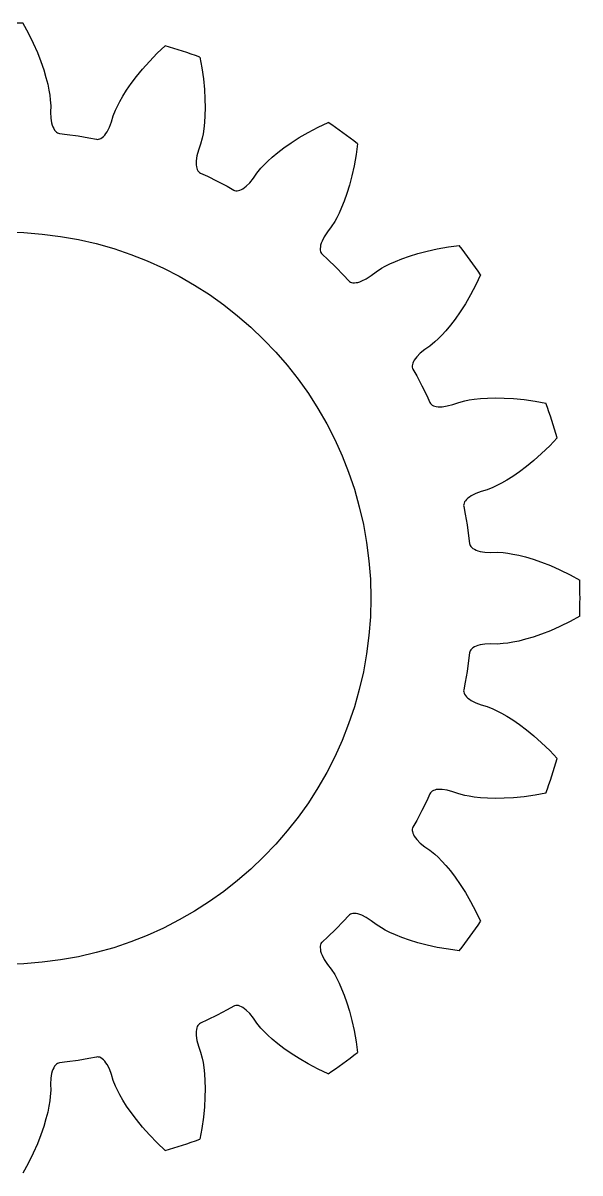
# Model space of a CAD drawing. Extents: x -11 to 11, y -11 to 11.
# Drawn here: x 0.35 to 11, y -10.99 to 11 of the extents above; entities that cross this region are included whole.
import ezdxf

# ---------------------------------------------------------------- set-up
doc = ezdxf.new("R2010")
doc.units = 0

msp = doc.modelspace()

# ---------------------------------------------------------------- linework, layer by layer
msp.add_circle((0, 0), 7)
msp.add_circle((0, 0), 7)
at = {"layer": 'layer0'}
for p, q in [((0.347, 10.995), (0.447, 10.811)), ((0.447, 10.811), (0.543, 10.616)), ((0.543, 10.616), (0.623, 10.434)), ((2.916, 10.42), (3.067, 10.564)), ((0.623, 10.434), (0.69, 10.263)), ((2.765, 10.264), (2.916, 10.42)), ((3.728, 10.349), (3.766, 10.144)), ((0.69, 10.263), (0.744, 10.104)), ((2.632, 10.116), (2.765, 10.264)), ((3.766, 10.144), (3.797, 9.929)), ((0.744, 10.104), (0.787, 9.96)), ((0.787, 9.96), (0.82, 9.83)), ((2.415, 9.84), (2.516, 9.974)), ((2.516, 9.974), (2.632, 10.116)), ((3.797, 9.929), (3.817, 9.731)), ((0.82, 9.83), (0.844, 9.716)), ((0.844, 9.716), (0.86, 9.617)), ((2.258, 9.602), (2.329, 9.716)), ((2.329, 9.716), (2.415, 9.84)), ((3.817, 9.731), (3.827, 9.548)), ((0.86, 9.617), (0.87, 9.533)), ((0.87, 9.533), (0.878, 9.413)), ((2.154, 9.412), (2.2, 9.501)), ((2.2, 9.501), (2.258, 9.602)), ((3.827, 9.548), (3.83, 9.38)), ((0.878, 9.413), (0.875, 9.294)), ((0.875, 9.294), (0.88, 9.183)), ((2.074, 9.223), (2.118, 9.336)), ((2.118, 9.336), (2.154, 9.412)), ((3.83, 9.38), (3.826, 9.23)), ((0.88, 9.183), (0.895, 9.089)), ((0.895, 9.089), (0.906, 9.048)), ((0.906, 9.048), (0.919, 9.012)), ((2.001, 9.005), (2.04, 9.11)), ((2.04, 9.11), (2.074, 9.223)), ((3.817, 9.095), (3.805, 8.979)), ((3.826, 9.23), (3.817, 9.095)), ((5.993, 9.009), (6.181, 9.099)), ((0.919, 9.012), (0.934, 8.98)), ((0.934, 8.98), (0.95, 8.953)), ((0.95, 8.953), (0.968, 8.931)), ((0.968, 8.931), (0.987, 8.913)), ((0.987, 8.913), (1.007, 8.9)), ((1.007, 8.9), (1.028, 8.892)), ((1.028, 8.892), (1.044, 8.889)), ((1.044, 8.889), (1.192, 8.87)), ((1.192, 8.87), (1.4, 8.84)), ((1.4, 8.84), (1.608, 8.804)), ((1.608, 8.804), (1.754, 8.777)), ((1.839, 8.793), (1.863, 8.808)), ((1.863, 8.808), (1.887, 8.829)), ((1.887, 8.829), (1.911, 8.855)), ((1.911, 8.855), (1.934, 8.885)), ((1.934, 8.885), (1.957, 8.92)), ((1.957, 8.92), (2.001, 9.005)), ((3.774, 8.798), (3.744, 8.681)), ((3.79, 8.88), (3.774, 8.798)), ((3.805, 8.979), (3.79, 8.88)), ((5.475, 8.708), (5.629, 8.807)), ((5.629, 8.807), (5.801, 8.908)), ((5.801, 8.908), (5.993, 9.009)), ((1.754, 8.777), (1.77, 8.774)), ((1.77, 8.774), (1.793, 8.776)), ((1.793, 8.776), (1.816, 8.782)), ((1.816, 8.782), (1.839, 8.793)), ((3.744, 8.681), (3.704, 8.569)), ((5.218, 8.521), (5.337, 8.612)), ((5.337, 8.612), (5.475, 8.708)), ((6.743, 8.691), (6.716, 8.484)), ((3.66, 8.367), (3.658, 8.325)), ((3.675, 8.462), (3.66, 8.367)), ((3.704, 8.569), (3.675, 8.462)), ((5.028, 8.356), (5.114, 8.434)), ((5.114, 8.434), (5.218, 8.521)), ((6.716, 8.484), (6.679, 8.27)), ((3.658, 8.325), (3.659, 8.287)), ((3.659, 8.287), (3.663, 8.252)), ((3.663, 8.252), (3.67, 8.221)), ((3.67, 8.221), (3.68, 8.195)), ((3.68, 8.195), (3.693, 8.172)), ((3.693, 8.172), (3.708, 8.153)), ((3.708, 8.153), (3.725, 8.139)), ((3.725, 8.139), (3.74, 8.131)), ((4.822, 8.131), (4.899, 8.224)), ((4.899, 8.224), (4.957, 8.286)), ((4.957, 8.286), (5.028, 8.356)), ((6.679, 8.27), (6.637, 8.075)), ((3.74, 8.131), (3.875, 8.068)), ((3.875, 8.068), (4.063, 7.975)), ((4.063, 7.975), (4.25, 7.877)), ((4.618, 7.879), (4.686, 7.946)), ((4.686, 7.946), (4.755, 8.034)), ((4.755, 8.034), (4.822, 8.131)), ((6.637, 8.075), (6.59, 7.898)), ((4.25, 7.877), (4.38, 7.805)), ((4.38, 7.805), (4.395, 7.798)), ((4.395, 7.798), (4.417, 7.792)), ((4.417, 7.792), (4.441, 7.791)), ((4.441, 7.791), (4.466, 7.794)), ((4.466, 7.794), (4.494, 7.802)), ((4.494, 7.802), (4.523, 7.814)), ((4.523, 7.814), (4.554, 7.831)), ((4.554, 7.831), (4.585, 7.852)), ((4.585, 7.852), (4.618, 7.879)), ((6.541, 7.737), (6.491, 7.595)), ((6.59, 7.898), (6.541, 7.737)), ((6.491, 7.595), (6.441, 7.47)), ((6.348, 7.274), (6.308, 7.201)), ((6.393, 7.364), (6.348, 7.274)), ((6.441, 7.47), (6.393, 7.364)), ((6.243, 7.099), (6.171, 7.005)), ((6.308, 7.201), (6.243, 7.099)), ((6.066, 6.827), (6.051, 6.787)), ((6.11, 6.912), (6.066, 6.827)), ((6.171, 7.005), (6.11, 6.912)), ((6.034, 6.716), (6.031, 6.685)), ((6.031, 6.685), (6.032, 6.656)), ((6.032, 6.656), (6.037, 6.631)), ((6.04, 6.751), (6.034, 6.716)), ((6.037, 6.631), (6.046, 6.608)), ((6.051, 6.787), (6.04, 6.751)), ((6.046, 6.608), (6.058, 6.589)), ((7.898, 6.59), (8.075, 6.637)), ((8.075, 6.637), (8.27, 6.679)), ((8.27, 6.679), (8.484, 6.716)), ((8.484, 6.716), (8.691, 6.743)), ((6.058, 6.589), (6.07, 6.577)), ((6.07, 6.577), (6.178, 6.476)), ((6.178, 6.476), (6.329, 6.329)), ((7.274, 6.348), (7.364, 6.393)), ((7.364, 6.393), (7.47, 6.441)), ((7.47, 6.441), (7.595, 6.491)), ((7.595, 6.491), (7.737, 6.541)), ((7.737, 6.541), (7.898, 6.59)), ((6.329, 6.329), (6.476, 6.178)), ((6.476, 6.178), (6.577, 6.07)), ((6.912, 6.11), (7.005, 6.171)), ((7.005, 6.171), (7.099, 6.243)), ((7.099, 6.243), (7.201, 6.308)), ((7.201, 6.308), (7.274, 6.348)), ((9.099, 6.181), (9.009, 5.993)), ((6.577, 6.07), (6.589, 6.058)), ((6.589, 6.058), (6.608, 6.046)), ((6.608, 6.046), (6.631, 6.037)), ((6.631, 6.037), (6.656, 6.032)), ((6.656, 6.032), (6.685, 6.031)), ((6.685, 6.031), (6.716, 6.034)), ((6.716, 6.034), (6.751, 6.04)), ((6.751, 6.04), (6.787, 6.051)), ((6.787, 6.051), (6.827, 6.066)), ((6.827, 6.066), (6.912, 6.11)), ((9.009, 5.993), (8.908, 5.801)), ((8.908, 5.801), (8.807, 5.629)), ((8.807, 5.629), (8.708, 5.475)), ((8.612, 5.337), (8.521, 5.218)), ((8.708, 5.475), (8.612, 5.337)), ((8.434, 5.114), (8.356, 5.028)), ((8.521, 5.218), (8.434, 5.114)), ((8.224, 4.899), (8.131, 4.822)), ((8.286, 4.957), (8.224, 4.899)), ((8.356, 5.028), (8.286, 4.957)), ((7.946, 4.686), (7.879, 4.618)), ((8.034, 4.755), (7.946, 4.686)), ((8.131, 4.822), (8.034, 4.755)), ((7.794, 4.466), (7.791, 4.441)), ((7.791, 4.441), (7.792, 4.417)), ((7.792, 4.417), (7.798, 4.395)), ((7.802, 4.494), (7.794, 4.466)), ((7.814, 4.523), (7.802, 4.494)), ((7.831, 4.554), (7.814, 4.523)), ((7.852, 4.585), (7.831, 4.554)), ((7.879, 4.618), (7.852, 4.585)), ((7.798, 4.395), (7.805, 4.38)), ((7.805, 4.38), (7.877, 4.25)), ((7.877, 4.25), (7.975, 4.063)), ((7.975, 4.063), (8.068, 3.875)), ((8.068, 3.875), (8.131, 3.74)), ((8.131, 3.74), (8.139, 3.725)), ((8.569, 3.704), (8.681, 3.744)), ((8.681, 3.744), (8.798, 3.774)), ((8.798, 3.774), (8.88, 3.79)), ((8.88, 3.79), (8.979, 3.805)), ((8.979, 3.805), (9.095, 3.817)), ((9.095, 3.817), (9.23, 3.826)), ((9.23, 3.826), (9.38, 3.83)), ((9.38, 3.83), (9.548, 3.827)), ((9.548, 3.827), (9.731, 3.817)), ((9.731, 3.817), (9.929, 3.797)), ((9.929, 3.797), (10.144, 3.766)), ((10.144, 3.766), (10.349, 3.728)), ((8.139, 3.725), (8.153, 3.708)), ((8.153, 3.708), (8.172, 3.693)), ((8.172, 3.693), (8.195, 3.68)), ((8.195, 3.68), (8.221, 3.67)), ((8.221, 3.67), (8.252, 3.663)), ((8.252, 3.663), (8.287, 3.659)), ((8.287, 3.659), (8.325, 3.658)), ((8.325, 3.658), (8.367, 3.66)), ((8.367, 3.66), (8.462, 3.675)), ((8.462, 3.675), (8.569, 3.704)), ((10.42, 2.916), (10.264, 2.765)), ((10.564, 3.067), (10.42, 2.916)), ((10.264, 2.765), (10.116, 2.632)), ((9.974, 2.516), (9.84, 2.415)), ((10.116, 2.632), (9.974, 2.516)), ((9.501, 2.2), (9.412, 2.154)), ((9.602, 2.258), (9.501, 2.2)), ((9.716, 2.329), (9.602, 2.258)), ((9.84, 2.415), (9.716, 2.329)), ((9.005, 2.001), (8.92, 1.957)), ((9.11, 2.04), (9.005, 2.001)), ((9.223, 2.074), (9.11, 2.04)), ((9.336, 2.118), (9.223, 2.074)), ((9.412, 2.154), (9.336, 2.118)), ((8.776, 1.793), (8.774, 1.77)), ((8.774, 1.77), (8.777, 1.754)), ((8.782, 1.816), (8.776, 1.793)), ((8.793, 1.839), (8.782, 1.816)), ((8.808, 1.863), (8.793, 1.839)), ((8.829, 1.887), (8.808, 1.863)), ((8.855, 1.911), (8.829, 1.887)), ((8.885, 1.934), (8.855, 1.911)), ((8.92, 1.957), (8.885, 1.934)), ((8.777, 1.754), (8.804, 1.608)), ((8.804, 1.608), (8.84, 1.4)), ((8.84, 1.4), (8.87, 1.192)), ((8.87, 1.192), (8.889, 1.044)), ((8.889, 1.044), (8.892, 1.028)), ((8.892, 1.028), (8.9, 1.007)), ((8.9, 1.007), (8.913, 0.987)), ((8.913, 0.987), (8.931, 0.968)), ((8.931, 0.968), (8.953, 0.95)), ((8.953, 0.95), (8.98, 0.934)), ((8.98, 0.934), (9.012, 0.919)), ((9.012, 0.919), (9.048, 0.906)), ((9.048, 0.906), (9.089, 0.895)), ((9.089, 0.895), (9.183, 0.88)), ((9.183, 0.88), (9.294, 0.875)), ((9.294, 0.875), (9.413, 0.878)), ((9.413, 0.878), (9.533, 0.87)), ((9.533, 0.87), (9.617, 0.86)), ((9.617, 0.86), (9.716, 0.844)), ((9.716, 0.844), (9.83, 0.82)), ((9.83, 0.82), (9.96, 0.787)), ((9.96, 0.787), (10.104, 0.744)), ((10.104, 0.744), (10.263, 0.69)), ((10.263, 0.69), (10.434, 0.623)), ((10.434, 0.623), (10.616, 0.543)), ((10.616, 0.543), (10.811, 0.447)), ((10.811, 0.447), (10.995, 0.347)), ((10.995, -0.347), (10.811, -0.447)), ((10.434, -0.623), (10.263, -0.69)), ((10.616, -0.543), (10.434, -0.623)), ((10.811, -0.447), (10.616, -0.543)), ((9.294, -0.875), (9.183, -0.88)), ((9.413, -0.878), (9.294, -0.875)), ((9.533, -0.87), (9.413, -0.878)), ((9.617, -0.86), (9.533, -0.87)), ((9.716, -0.844), (9.617, -0.86)), ((9.83, -0.82), (9.716, -0.844)), ((9.96, -0.787), (9.83, -0.82)), ((10.104, -0.744), (9.96, -0.787)), ((10.263, -0.69), (10.104, -0.744)), ((8.889, -1.044), (8.87, -1.192)), ((8.892, -1.028), (8.889, -1.044)), ((8.9, -1.007), (8.892, -1.028)), ((8.913, -0.987), (8.9, -1.007)), ((8.931, -0.968), (8.913, -0.987)), ((8.953, -0.95), (8.931, -0.968)), ((8.98, -0.934), (8.953, -0.95)), ((9.012, -0.919), (8.98, -0.934)), ((9.048, -0.906), (9.012, -0.919)), ((9.089, -0.895), (9.048, -0.906)), ((9.183, -0.88), (9.089, -0.895)), ((8.87, -1.192), (8.84, -1.4)), ((8.84, -1.4), (8.804, -1.608)), ((8.777, -1.754), (8.774, -1.77)), ((8.804, -1.608), (8.777, -1.754)), ((8.774, -1.77), (8.776, -1.793)), ((8.776, -1.793), (8.782, -1.816)), ((8.782, -1.816), (8.793, -1.839)), ((8.793, -1.839), (8.808, -1.863)), ((8.808, -1.863), (8.829, -1.887)), ((8.829, -1.887), (8.855, -1.911)), ((8.855, -1.911), (8.885, -1.934)), ((8.885, -1.934), (8.92, -1.957)), ((8.92, -1.957), (9.005, -2.001)), ((9.005, -2.001), (9.11, -2.04)), ((9.11, -2.04), (9.223, -2.074)), ((9.223, -2.074), (9.336, -2.118)), ((9.336, -2.118), (9.412, -2.154)), ((9.412, -2.154), (9.501, -2.2)), ((9.501, -2.2), (9.602, -2.258)), ((9.602, -2.258), (9.716, -2.329)), ((9.716, -2.329), (9.84, -2.415)), ((9.84, -2.415), (9.974, -2.516)), ((9.974, -2.516), (10.116, -2.632)), ((10.116, -2.632), (10.264, -2.765)), ((10.264, -2.765), (10.42, -2.916)), ((10.42, -2.916), (10.564, -3.067)), ((8.139, -3.725), (8.131, -3.74)), ((8.153, -3.708), (8.139, -3.725)), ((8.172, -3.693), (8.153, -3.708)), ((8.195, -3.68), (8.172, -3.693)), ((8.221, -3.67), (8.195, -3.68)), ((8.252, -3.663), (8.221, -3.67)), ((8.287, -3.659), (8.252, -3.663)), ((8.325, -3.658), (8.287, -3.659)), ((8.367, -3.66), (8.325, -3.658)), ((8.462, -3.675), (8.367, -3.66)), ((8.569, -3.704), (8.462, -3.675)), ((8.681, -3.744), (8.569, -3.704)), ((10.349, -3.728), (10.144, -3.766)), ((8.068, -3.875), (7.975, -4.063)), ((8.131, -3.74), (8.068, -3.875)), ((8.798, -3.774), (8.681, -3.744)), ((8.88, -3.79), (8.798, -3.774)), ((8.979, -3.805), (8.88, -3.79)), ((9.095, -3.817), (8.979, -3.805)), ((9.23, -3.826), (9.095, -3.817)), ((9.38, -3.83), (9.23, -3.826)), ((9.548, -3.827), (9.38, -3.83)), ((9.731, -3.817), (9.548, -3.827)), ((9.929, -3.797), (9.731, -3.817)), ((10.144, -3.766), (9.929, -3.797)), ((7.975, -4.063), (7.877, -4.25)), ((7.798, -4.395), (7.792, -4.417)), ((7.805, -4.38), (7.798, -4.395)), ((7.877, -4.25), (7.805, -4.38)), ((7.792, -4.417), (7.791, -4.441)), ((7.791, -4.441), (7.794, -4.466)), ((7.794, -4.466), (7.802, -4.494)), ((7.802, -4.494), (7.814, -4.523)), ((7.814, -4.523), (7.831, -4.554)), ((7.831, -4.554), (7.852, -4.585)), ((7.852, -4.585), (7.879, -4.618)), ((7.879, -4.618), (7.946, -4.686)), ((7.946, -4.686), (8.034, -4.755)), ((8.034, -4.755), (8.131, -4.822)), ((8.131, -4.822), (8.224, -4.899)), ((8.224, -4.899), (8.286, -4.957)), ((8.286, -4.957), (8.356, -5.028)), ((8.356, -5.028), (8.434, -5.114)), ((8.434, -5.114), (8.521, -5.218)), ((8.521, -5.218), (8.612, -5.337)), ((8.612, -5.337), (8.708, -5.475)), ((8.708, -5.475), (8.807, -5.629)), ((8.807, -5.629), (8.908, -5.801)), ((8.908, -5.801), (9.009, -5.993)), ((6.577, -6.07), (6.476, -6.178)), ((6.589, -6.058), (6.577, -6.07)), ((6.608, -6.046), (6.589, -6.058)), ((6.631, -6.037), (6.608, -6.046)), ((6.656, -6.032), (6.631, -6.037)), ((6.685, -6.031), (6.656, -6.032)), ((6.716, -6.034), (6.685, -6.031)), ((6.751, -6.04), (6.716, -6.034)), ((6.787, -6.051), (6.751, -6.04)), ((6.827, -6.066), (6.787, -6.051)), ((6.912, -6.11), (6.827, -6.066)), ((7.005, -6.171), (6.912, -6.11)), ((9.009, -5.993), (9.099, -6.181)), ((6.329, -6.329), (6.178, -6.476)), ((6.476, -6.178), (6.329, -6.329)), ((7.099, -6.243), (7.005, -6.171)), ((7.201, -6.308), (7.099, -6.243)), ((7.274, -6.348), (7.201, -6.308)), ((7.364, -6.393), (7.274, -6.348)), ((6.058, -6.589), (6.046, -6.608)), ((6.07, -6.577), (6.058, -6.589)), ((6.178, -6.476), (6.07, -6.577)), ((7.47, -6.441), (7.364, -6.393)), ((7.595, -6.491), (7.47, -6.441)), ((7.737, -6.541), (7.595, -6.491)), ((7.898, -6.59), (7.737, -6.541)), ((8.075, -6.637), (7.898, -6.59)), ((6.032, -6.656), (6.031, -6.685)), ((6.031, -6.685), (6.034, -6.716)), ((6.037, -6.631), (6.032, -6.656)), ((6.034, -6.716), (6.04, -6.751)), ((6.046, -6.608), (6.037, -6.631)), ((6.04, -6.751), (6.051, -6.787)), ((6.051, -6.787), (6.066, -6.827)), ((8.27, -6.679), (8.075, -6.637)), ((8.484, -6.716), (8.27, -6.679)), ((8.691, -6.743), (8.484, -6.716)), ((6.066, -6.827), (6.11, -6.912)), ((6.11, -6.912), (6.171, -7.005)), ((6.171, -7.005), (6.243, -7.099)), ((6.243, -7.099), (6.308, -7.201)), ((6.308, -7.201), (6.348, -7.274)), ((6.348, -7.274), (6.393, -7.364)), ((6.393, -7.364), (6.441, -7.47)), ((6.441, -7.47), (6.491, -7.595)), ((6.491, -7.595), (6.541, -7.737)), ((4.25, -7.877), (4.063, -7.975)), ((4.38, -7.805), (4.25, -7.877)), ((4.395, -7.798), (4.38, -7.805)), ((4.417, -7.792), (4.395, -7.798)), ((4.441, -7.791), (4.417, -7.792)), ((4.466, -7.794), (4.441, -7.791)), ((4.494, -7.802), (4.466, -7.794)), ((4.523, -7.814), (4.494, -7.802)), ((4.554, -7.831), (4.523, -7.814)), ((4.585, -7.852), (4.554, -7.831)), ((4.618, -7.879), (4.585, -7.852)), ((4.686, -7.946), (4.618, -7.879)), ((6.541, -7.737), (6.59, -7.898)), ((6.59, -7.898), (6.637, -8.075)), ((3.74, -8.131), (3.725, -8.139)), ((3.875, -8.068), (3.74, -8.131)), ((4.063, -7.975), (3.875, -8.068)), ((4.755, -8.034), (4.686, -7.946)), ((4.822, -8.131), (4.755, -8.034)), ((4.899, -8.224), (4.822, -8.131)), ((6.637, -8.075), (6.679, -8.27)), ((3.659, -8.287), (3.658, -8.325)), ((3.658, -8.325), (3.66, -8.367)), ((3.663, -8.252), (3.659, -8.287)), ((3.67, -8.221), (3.663, -8.252)), ((3.68, -8.195), (3.67, -8.221)), ((3.693, -8.172), (3.68, -8.195)), ((3.708, -8.153), (3.693, -8.172)), ((3.725, -8.139), (3.708, -8.153)), ((4.957, -8.286), (4.899, -8.224)), ((5.028, -8.356), (4.957, -8.286)), ((5.114, -8.434), (5.028, -8.356)), ((6.679, -8.27), (6.716, -8.484)), ((3.66, -8.367), (3.675, -8.462)), ((3.675, -8.462), (3.704, -8.569)), ((3.704, -8.569), (3.744, -8.681)), ((5.218, -8.521), (5.114, -8.434)), ((5.337, -8.612), (5.218, -8.521)), ((6.716, -8.484), (6.743, -8.691)), ((1.754, -8.777), (1.608, -8.804)), ((1.77, -8.774), (1.754, -8.777)), ((1.793, -8.776), (1.77, -8.774)), ((1.816, -8.782), (1.793, -8.776)), ((1.839, -8.793), (1.816, -8.782)), ((1.863, -8.808), (1.839, -8.793)), ((3.744, -8.681), (3.774, -8.798)), ((5.475, -8.708), (5.337, -8.612)), ((5.629, -8.807), (5.475, -8.708)), ((0.919, -9.012), (0.906, -9.048)), ((0.934, -8.98), (0.919, -9.012)), ((0.95, -8.953), (0.934, -8.98)), ((0.968, -8.931), (0.95, -8.953)), ((0.987, -8.913), (0.968, -8.931)), ((1.007, -8.9), (0.987, -8.913)), ((1.028, -8.892), (1.007, -8.9)), ((1.044, -8.889), (1.028, -8.892)), ((1.192, -8.87), (1.044, -8.889)), ((1.4, -8.84), (1.192, -8.87)), ((1.608, -8.804), (1.4, -8.84)), ((1.887, -8.829), (1.863, -8.808)), ((1.911, -8.855), (1.887, -8.829)), ((1.934, -8.885), (1.911, -8.855)), ((1.957, -8.92), (1.934, -8.885)), ((2.001, -9.005), (1.957, -8.92)), ((2.04, -9.11), (2.001, -9.005)), ((3.774, -8.798), (3.79, -8.88)), ((3.79, -8.88), (3.805, -8.979)), ((3.805, -8.979), (3.817, -9.095)), ((5.801, -8.908), (5.629, -8.807)), ((5.993, -9.009), (5.801, -8.908)), ((6.181, -9.099), (5.993, -9.009)), ((0.88, -9.183), (0.875, -9.294)), ((0.895, -9.089), (0.88, -9.183)), ((0.906, -9.048), (0.895, -9.089)), ((2.074, -9.223), (2.04, -9.11)), ((2.118, -9.336), (2.074, -9.223)), ((3.817, -9.095), (3.826, -9.23)), ((3.826, -9.23), (3.83, -9.38)), ((0.878, -9.413), (0.87, -9.533)), ((0.875, -9.294), (0.878, -9.413)), ((2.154, -9.412), (2.118, -9.336)), ((2.2, -9.501), (2.154, -9.412)), ((3.83, -9.38), (3.827, -9.548)), ((0.86, -9.617), (0.844, -9.716)), ((0.87, -9.533), (0.86, -9.617)), ((2.258, -9.602), (2.2, -9.501)), ((2.329, -9.716), (2.258, -9.602)), ((3.827, -9.548), (3.817, -9.731)), ((0.82, -9.83), (0.787, -9.96)), ((0.844, -9.716), (0.82, -9.83)), ((2.415, -9.84), (2.329, -9.716)), ((2.516, -9.974), (2.415, -9.84)), ((3.817, -9.731), (3.797, -9.929)), ((0.744, -10.104), (0.69, -10.263)), ((0.787, -9.96), (0.744, -10.104)), ((2.632, -10.116), (2.516, -9.974)), ((2.765, -10.264), (2.632, -10.116)), ((3.797, -9.929), (3.766, -10.144)), ((0.69, -10.263), (0.623, -10.434)), ((2.916, -10.42), (2.765, -10.264)), ((3.766, -10.144), (3.728, -10.349)), ((0.623, -10.434), (0.543, -10.616)), ((3.067, -10.564), (2.916, -10.42)), ((0.543, -10.616), (0.447, -10.811)), ((0.447, -10.811), (0.347, -10.995))]:
    msp.add_line(p, q, dxfattribs=at)
for start, end in [(88.1909, 91.8091), (70.1909, 73.8091), (52.1909, 55.8091), (34.1909, 37.8091), (16.1909, 19.8091), (358.1909, 361.8091), (340.1909, 343.8091), (322.1909, 325.8091), (304.1909, 307.8091), (286.1909, 289.8091)]:
    msp.add_arc((0, 0), 11, start, end, dxfattribs=at)
at = {"layer": 'layer1'}
for p, q in [((0.347, 10.995), (0.447, 10.811)), ((0.447, 10.811), (0.543, 10.616)), ((0.543, 10.616), (0.623, 10.434)), ((2.916, 10.42), (3.067, 10.564)), ((0.623, 10.434), (0.69, 10.263)), ((2.765, 10.264), (2.916, 10.42)), ((3.728, 10.349), (3.766, 10.144)), ((0.69, 10.263), (0.744, 10.104)), ((2.632, 10.116), (2.765, 10.264)), ((3.766, 10.144), (3.797, 9.929)), ((0.744, 10.104), (0.787, 9.96)), ((0.787, 9.96), (0.82, 9.83)), ((2.415, 9.84), (2.516, 9.974)), ((2.516, 9.974), (2.632, 10.116)), ((3.797, 9.929), (3.817, 9.731)), ((0.82, 9.83), (0.844, 9.716)), ((0.844, 9.716), (0.86, 9.617)), ((2.258, 9.602), (2.329, 9.716)), ((2.329, 9.716), (2.415, 9.84)), ((3.817, 9.731), (3.827, 9.548)), ((0.86, 9.617), (0.87, 9.533)), ((0.87, 9.533), (0.878, 9.413)), ((2.154, 9.412), (2.2, 9.501)), ((2.2, 9.501), (2.258, 9.602)), ((3.827, 9.548), (3.83, 9.38)), ((0.878, 9.413), (0.875, 9.294)), ((0.875, 9.294), (0.88, 9.183)), ((2.074, 9.223), (2.118, 9.336)), ((2.118, 9.336), (2.154, 9.412)), ((3.83, 9.38), (3.826, 9.23)), ((0.88, 9.183), (0.895, 9.089)), ((0.895, 9.089), (0.906, 9.048)), ((0.906, 9.048), (0.919, 9.012)), ((2.001, 9.005), (2.04, 9.11)), ((2.04, 9.11), (2.074, 9.223)), ((3.817, 9.095), (3.805, 8.979)), ((3.826, 9.23), (3.817, 9.095)), ((5.993, 9.009), (6.181, 9.099)), ((0.919, 9.012), (0.934, 8.98)), ((0.934, 8.98), (0.95, 8.953)), ((0.95, 8.953), (0.968, 8.931)), ((0.968, 8.931), (0.987, 8.913)), ((0.987, 8.913), (1.007, 8.9)), ((1.007, 8.9), (1.028, 8.892)), ((1.028, 8.892), (1.044, 8.889)), ((1.044, 8.889), (1.192, 8.87)), ((1.192, 8.87), (1.4, 8.84)), ((1.4, 8.84), (1.608, 8.804)), ((1.608, 8.804), (1.754, 8.777)), ((1.839, 8.793), (1.863, 8.808)), ((1.863, 8.808), (1.887, 8.829)), ((1.887, 8.829), (1.911, 8.855)), ((1.911, 8.855), (1.934, 8.885)), ((1.934, 8.885), (1.957, 8.92)), ((1.957, 8.92), (2.001, 9.005)), ((3.774, 8.798), (3.744, 8.681)), ((3.79, 8.88), (3.774, 8.798)), ((3.805, 8.979), (3.79, 8.88)), ((5.475, 8.708), (5.629, 8.807)), ((5.629, 8.807), (5.801, 8.908)), ((5.801, 8.908), (5.993, 9.009)), ((1.754, 8.777), (1.77, 8.774)), ((1.77, 8.774), (1.793, 8.776)), ((1.793, 8.776), (1.816, 8.782)), ((1.816, 8.782), (1.839, 8.793)), ((3.744, 8.681), (3.704, 8.569)), ((5.218, 8.521), (5.337, 8.612)), ((5.337, 8.612), (5.475, 8.708)), ((6.743, 8.691), (6.716, 8.484)), ((3.66, 8.367), (3.658, 8.325)), ((3.675, 8.462), (3.66, 8.367)), ((3.704, 8.569), (3.675, 8.462)), ((5.028, 8.356), (5.114, 8.434)), ((5.114, 8.434), (5.218, 8.521)), ((6.716, 8.484), (6.679, 8.27)), ((3.658, 8.325), (3.659, 8.287)), ((3.659, 8.287), (3.663, 8.252)), ((3.663, 8.252), (3.67, 8.221)), ((3.67, 8.221), (3.68, 8.195)), ((3.68, 8.195), (3.693, 8.172)), ((3.693, 8.172), (3.708, 8.153)), ((3.708, 8.153), (3.725, 8.139)), ((3.725, 8.139), (3.74, 8.131)), ((4.822, 8.131), (4.899, 8.224)), ((4.899, 8.224), (4.957, 8.286)), ((4.957, 8.286), (5.028, 8.356)), ((6.679, 8.27), (6.637, 8.075)), ((3.74, 8.131), (3.875, 8.068)), ((3.875, 8.068), (4.063, 7.975)), ((4.063, 7.975), (4.25, 7.877)), ((4.618, 7.879), (4.686, 7.946)), ((4.686, 7.946), (4.755, 8.034)), ((4.755, 8.034), (4.822, 8.131)), ((6.637, 8.075), (6.59, 7.898)), ((4.25, 7.877), (4.38, 7.805)), ((4.38, 7.805), (4.395, 7.798)), ((4.395, 7.798), (4.417, 7.792)), ((4.417, 7.792), (4.441, 7.791)), ((4.441, 7.791), (4.466, 7.794)), ((4.466, 7.794), (4.494, 7.802)), ((4.494, 7.802), (4.523, 7.814)), ((4.523, 7.814), (4.554, 7.831)), ((4.554, 7.831), (4.585, 7.852)), ((4.585, 7.852), (4.618, 7.879)), ((6.541, 7.737), (6.491, 7.595)), ((6.59, 7.898), (6.541, 7.737)), ((6.491, 7.595), (6.441, 7.47)), ((6.348, 7.274), (6.308, 7.201)), ((6.393, 7.364), (6.348, 7.274)), ((6.441, 7.47), (6.393, 7.364)), ((6.243, 7.099), (6.171, 7.005)), ((6.308, 7.201), (6.243, 7.099)), ((6.066, 6.827), (6.051, 6.787)), ((6.11, 6.912), (6.066, 6.827)), ((6.171, 7.005), (6.11, 6.912)), ((6.034, 6.716), (6.031, 6.685)), ((6.031, 6.685), (6.032, 6.656)), ((6.032, 6.656), (6.037, 6.631)), ((6.04, 6.751), (6.034, 6.716)), ((6.037, 6.631), (6.046, 6.608)), ((6.051, 6.787), (6.04, 6.751)), ((6.046, 6.608), (6.058, 6.589)), ((7.898, 6.59), (8.075, 6.637)), ((8.075, 6.637), (8.27, 6.679)), ((8.27, 6.679), (8.484, 6.716)), ((8.484, 6.716), (8.691, 6.743)), ((6.058, 6.589), (6.07, 6.577)), ((6.07, 6.577), (6.178, 6.476)), ((6.178, 6.476), (6.329, 6.329)), ((7.274, 6.348), (7.364, 6.393)), ((7.364, 6.393), (7.47, 6.441)), ((7.47, 6.441), (7.595, 6.491)), ((7.595, 6.491), (7.737, 6.541)), ((7.737, 6.541), (7.898, 6.59)), ((6.329, 6.329), (6.476, 6.178)), ((6.476, 6.178), (6.577, 6.07)), ((6.912, 6.11), (7.005, 6.171)), ((7.005, 6.171), (7.099, 6.243)), ((7.099, 6.243), (7.201, 6.308)), ((7.201, 6.308), (7.274, 6.348)), ((9.099, 6.181), (9.009, 5.993)), ((6.577, 6.07), (6.589, 6.058)), ((6.589, 6.058), (6.608, 6.046)), ((6.608, 6.046), (6.631, 6.037)), ((6.631, 6.037), (6.656, 6.032)), ((6.656, 6.032), (6.685, 6.031)), ((6.685, 6.031), (6.716, 6.034)), ((6.716, 6.034), (6.751, 6.04)), ((6.751, 6.04), (6.787, 6.051)), ((6.787, 6.051), (6.827, 6.066)), ((6.827, 6.066), (6.912, 6.11)), ((9.009, 5.993), (8.908, 5.801)), ((8.908, 5.801), (8.807, 5.629)), ((8.807, 5.629), (8.708, 5.475)), ((8.612, 5.337), (8.521, 5.218)), ((8.708, 5.475), (8.612, 5.337)), ((8.434, 5.114), (8.356, 5.028)), ((8.521, 5.218), (8.434, 5.114)), ((8.224, 4.899), (8.131, 4.822)), ((8.286, 4.957), (8.224, 4.899)), ((8.356, 5.028), (8.286, 4.957)), ((7.946, 4.686), (7.879, 4.618)), ((8.034, 4.755), (7.946, 4.686)), ((8.131, 4.822), (8.034, 4.755)), ((7.794, 4.466), (7.791, 4.441)), ((7.791, 4.441), (7.792, 4.417)), ((7.792, 4.417), (7.798, 4.395)), ((7.802, 4.494), (7.794, 4.466)), ((7.814, 4.523), (7.802, 4.494)), ((7.831, 4.554), (7.814, 4.523)), ((7.852, 4.585), (7.831, 4.554)), ((7.879, 4.618), (7.852, 4.585)), ((7.798, 4.395), (7.805, 4.38)), ((7.805, 4.38), (7.877, 4.25)), ((7.877, 4.25), (7.975, 4.063)), ((7.975, 4.063), (8.068, 3.875)), ((8.068, 3.875), (8.131, 3.74)), ((8.131, 3.74), (8.139, 3.725)), ((8.569, 3.704), (8.681, 3.744)), ((8.681, 3.744), (8.798, 3.774)), ((8.798, 3.774), (8.88, 3.79)), ((8.88, 3.79), (8.979, 3.805)), ((8.979, 3.805), (9.095, 3.817)), ((9.095, 3.817), (9.23, 3.826)), ((9.23, 3.826), (9.38, 3.83)), ((9.38, 3.83), (9.548, 3.827)), ((9.548, 3.827), (9.731, 3.817)), ((9.731, 3.817), (9.929, 3.797)), ((9.929, 3.797), (10.144, 3.766)), ((10.144, 3.766), (10.349, 3.728)), ((8.139, 3.725), (8.153, 3.708)), ((8.153, 3.708), (8.172, 3.693)), ((8.172, 3.693), (8.195, 3.68)), ((8.195, 3.68), (8.221, 3.67)), ((8.221, 3.67), (8.252, 3.663)), ((8.252, 3.663), (8.287, 3.659)), ((8.287, 3.659), (8.325, 3.658)), ((8.325, 3.658), (8.367, 3.66)), ((8.367, 3.66), (8.462, 3.675)), ((8.462, 3.675), (8.569, 3.704)), ((10.42, 2.916), (10.264, 2.765)), ((10.564, 3.067), (10.42, 2.916)), ((10.264, 2.765), (10.116, 2.632)), ((9.974, 2.516), (9.84, 2.415)), ((10.116, 2.632), (9.974, 2.516)), ((9.501, 2.2), (9.412, 2.154)), ((9.602, 2.258), (9.501, 2.2)), ((9.716, 2.329), (9.602, 2.258)), ((9.84, 2.415), (9.716, 2.329)), ((9.005, 2.001), (8.92, 1.957)), ((9.11, 2.04), (9.005, 2.001)), ((9.223, 2.074), (9.11, 2.04)), ((9.336, 2.118), (9.223, 2.074)), ((9.412, 2.154), (9.336, 2.118)), ((8.776, 1.793), (8.774, 1.77)), ((8.774, 1.77), (8.777, 1.754)), ((8.782, 1.816), (8.776, 1.793)), ((8.793, 1.839), (8.782, 1.816)), ((8.808, 1.863), (8.793, 1.839)), ((8.829, 1.887), (8.808, 1.863)), ((8.855, 1.911), (8.829, 1.887)), ((8.885, 1.934), (8.855, 1.911)), ((8.92, 1.957), (8.885, 1.934)), ((8.777, 1.754), (8.804, 1.608)), ((8.804, 1.608), (8.84, 1.4)), ((8.84, 1.4), (8.87, 1.192)), ((8.87, 1.192), (8.889, 1.044)), ((8.889, 1.044), (8.892, 1.028)), ((8.892, 1.028), (8.9, 1.007)), ((8.9, 1.007), (8.913, 0.987)), ((8.913, 0.987), (8.931, 0.968)), ((8.931, 0.968), (8.953, 0.95)), ((8.953, 0.95), (8.98, 0.934)), ((8.98, 0.934), (9.012, 0.919)), ((9.012, 0.919), (9.048, 0.906)), ((9.048, 0.906), (9.089, 0.895)), ((9.089, 0.895), (9.183, 0.88)), ((9.183, 0.88), (9.294, 0.875)), ((9.294, 0.875), (9.413, 0.878)), ((9.413, 0.878), (9.533, 0.87)), ((9.533, 0.87), (9.617, 0.86)), ((9.617, 0.86), (9.716, 0.844)), ((9.716, 0.844), (9.83, 0.82)), ((9.83, 0.82), (9.96, 0.787)), ((9.96, 0.787), (10.104, 0.744)), ((10.104, 0.744), (10.263, 0.69)), ((10.263, 0.69), (10.434, 0.623)), ((10.434, 0.623), (10.616, 0.543)), ((10.616, 0.543), (10.811, 0.447)), ((10.811, 0.447), (10.995, 0.347)), ((10.995, -0.347), (10.811, -0.447)), ((10.434, -0.623), (10.263, -0.69)), ((10.616, -0.543), (10.434, -0.623)), ((10.811, -0.447), (10.616, -0.543)), ((9.294, -0.875), (9.183, -0.88)), ((9.413, -0.878), (9.294, -0.875)), ((9.533, -0.87), (9.413, -0.878)), ((9.617, -0.86), (9.533, -0.87)), ((9.716, -0.844), (9.617, -0.86)), ((9.83, -0.82), (9.716, -0.844)), ((9.96, -0.787), (9.83, -0.82)), ((10.104, -0.744), (9.96, -0.787)), ((10.263, -0.69), (10.104, -0.744)), ((8.889, -1.044), (8.87, -1.192)), ((8.892, -1.028), (8.889, -1.044)), ((8.9, -1.007), (8.892, -1.028)), ((8.913, -0.987), (8.9, -1.007)), ((8.931, -0.968), (8.913, -0.987)), ((8.953, -0.95), (8.931, -0.968)), ((8.98, -0.934), (8.953, -0.95)), ((9.012, -0.919), (8.98, -0.934)), ((9.048, -0.906), (9.012, -0.919)), ((9.089, -0.895), (9.048, -0.906)), ((9.183, -0.88), (9.089, -0.895)), ((8.87, -1.192), (8.84, -1.4)), ((8.84, -1.4), (8.804, -1.608)), ((8.777, -1.754), (8.774, -1.77)), ((8.804, -1.608), (8.777, -1.754)), ((8.774, -1.77), (8.776, -1.793)), ((8.776, -1.793), (8.782, -1.816)), ((8.782, -1.816), (8.793, -1.839)), ((8.793, -1.839), (8.808, -1.863)), ((8.808, -1.863), (8.829, -1.887)), ((8.829, -1.887), (8.855, -1.911)), ((8.855, -1.911), (8.885, -1.934)), ((8.885, -1.934), (8.92, -1.957)), ((8.92, -1.957), (9.005, -2.001)), ((9.005, -2.001), (9.11, -2.04)), ((9.11, -2.04), (9.223, -2.074)), ((9.223, -2.074), (9.336, -2.118)), ((9.336, -2.118), (9.412, -2.154)), ((9.412, -2.154), (9.501, -2.2)), ((9.501, -2.2), (9.602, -2.258)), ((9.602, -2.258), (9.716, -2.329)), ((9.716, -2.329), (9.84, -2.415)), ((9.84, -2.415), (9.974, -2.516)), ((9.974, -2.516), (10.116, -2.632)), ((10.116, -2.632), (10.264, -2.765)), ((10.264, -2.765), (10.42, -2.916)), ((10.42, -2.916), (10.564, -3.067)), ((8.139, -3.725), (8.131, -3.74)), ((8.153, -3.708), (8.139, -3.725)), ((8.172, -3.693), (8.153, -3.708)), ((8.195, -3.68), (8.172, -3.693)), ((8.221, -3.67), (8.195, -3.68)), ((8.252, -3.663), (8.221, -3.67)), ((8.287, -3.659), (8.252, -3.663)), ((8.325, -3.658), (8.287, -3.659)), ((8.367, -3.66), (8.325, -3.658)), ((8.462, -3.675), (8.367, -3.66)), ((8.569, -3.704), (8.462, -3.675)), ((8.681, -3.744), (8.569, -3.704)), ((10.349, -3.728), (10.144, -3.766)), ((8.068, -3.875), (7.975, -4.063)), ((8.131, -3.74), (8.068, -3.875)), ((8.798, -3.774), (8.681, -3.744)), ((8.88, -3.79), (8.798, -3.774)), ((8.979, -3.805), (8.88, -3.79)), ((9.095, -3.817), (8.979, -3.805)), ((9.23, -3.826), (9.095, -3.817)), ((9.38, -3.83), (9.23, -3.826)), ((9.548, -3.827), (9.38, -3.83)), ((9.731, -3.817), (9.548, -3.827)), ((9.929, -3.797), (9.731, -3.817)), ((10.144, -3.766), (9.929, -3.797)), ((7.975, -4.063), (7.877, -4.25)), ((7.798, -4.395), (7.792, -4.417)), ((7.805, -4.38), (7.798, -4.395)), ((7.877, -4.25), (7.805, -4.38)), ((7.792, -4.417), (7.791, -4.441)), ((7.791, -4.441), (7.794, -4.466)), ((7.794, -4.466), (7.802, -4.494)), ((7.802, -4.494), (7.814, -4.523)), ((7.814, -4.523), (7.831, -4.554)), ((7.831, -4.554), (7.852, -4.585)), ((7.852, -4.585), (7.879, -4.618)), ((7.879, -4.618), (7.946, -4.686)), ((7.946, -4.686), (8.034, -4.755)), ((8.034, -4.755), (8.131, -4.822)), ((8.131, -4.822), (8.224, -4.899)), ((8.224, -4.899), (8.286, -4.957)), ((8.286, -4.957), (8.356, -5.028)), ((8.356, -5.028), (8.434, -5.114)), ((8.434, -5.114), (8.521, -5.218)), ((8.521, -5.218), (8.612, -5.337)), ((8.612, -5.337), (8.708, -5.475)), ((8.708, -5.475), (8.807, -5.629)), ((8.807, -5.629), (8.908, -5.801)), ((8.908, -5.801), (9.009, -5.993)), ((6.577, -6.07), (6.476, -6.178)), ((6.589, -6.058), (6.577, -6.07)), ((6.608, -6.046), (6.589, -6.058)), ((6.631, -6.037), (6.608, -6.046)), ((6.656, -6.032), (6.631, -6.037)), ((6.685, -6.031), (6.656, -6.032)), ((6.716, -6.034), (6.685, -6.031)), ((6.751, -6.04), (6.716, -6.034)), ((6.787, -6.051), (6.751, -6.04)), ((6.827, -6.066), (6.787, -6.051)), ((6.912, -6.11), (6.827, -6.066)), ((7.005, -6.171), (6.912, -6.11)), ((9.009, -5.993), (9.099, -6.181)), ((6.329, -6.329), (6.178, -6.476)), ((6.476, -6.178), (6.329, -6.329)), ((7.099, -6.243), (7.005, -6.171)), ((7.201, -6.308), (7.099, -6.243)), ((7.274, -6.348), (7.201, -6.308)), ((7.364, -6.393), (7.274, -6.348)), ((6.058, -6.589), (6.046, -6.608)), ((6.07, -6.577), (6.058, -6.589)), ((6.178, -6.476), (6.07, -6.577)), ((7.47, -6.441), (7.364, -6.393)), ((7.595, -6.491), (7.47, -6.441)), ((7.737, -6.541), (7.595, -6.491)), ((7.898, -6.59), (7.737, -6.541)), ((8.075, -6.637), (7.898, -6.59)), ((6.032, -6.656), (6.031, -6.685)), ((6.031, -6.685), (6.034, -6.716)), ((6.037, -6.631), (6.032, -6.656)), ((6.034, -6.716), (6.04, -6.751)), ((6.046, -6.608), (6.037, -6.631)), ((6.04, -6.751), (6.051, -6.787)), ((6.051, -6.787), (6.066, -6.827)), ((8.27, -6.679), (8.075, -6.637)), ((8.484, -6.716), (8.27, -6.679)), ((8.691, -6.743), (8.484, -6.716)), ((6.066, -6.827), (6.11, -6.912)), ((6.11, -6.912), (6.171, -7.005)), ((6.171, -7.005), (6.243, -7.099)), ((6.243, -7.099), (6.308, -7.201)), ((6.308, -7.201), (6.348, -7.274)), ((6.348, -7.274), (6.393, -7.364)), ((6.393, -7.364), (6.441, -7.47)), ((6.441, -7.47), (6.491, -7.595)), ((6.491, -7.595), (6.541, -7.737)), ((4.25, -7.877), (4.063, -7.975)), ((4.38, -7.805), (4.25, -7.877)), ((4.395, -7.798), (4.38, -7.805)), ((4.417, -7.792), (4.395, -7.798)), ((4.441, -7.791), (4.417, -7.792)), ((4.466, -7.794), (4.441, -7.791)), ((4.494, -7.802), (4.466, -7.794)), ((4.523, -7.814), (4.494, -7.802)), ((4.554, -7.831), (4.523, -7.814)), ((4.585, -7.852), (4.554, -7.831)), ((4.618, -7.879), (4.585, -7.852)), ((4.686, -7.946), (4.618, -7.879)), ((6.541, -7.737), (6.59, -7.898)), ((6.59, -7.898), (6.637, -8.075)), ((3.74, -8.131), (3.725, -8.139)), ((3.875, -8.068), (3.74, -8.131)), ((4.063, -7.975), (3.875, -8.068)), ((4.755, -8.034), (4.686, -7.946)), ((4.822, -8.131), (4.755, -8.034)), ((4.899, -8.224), (4.822, -8.131)), ((6.637, -8.075), (6.679, -8.27)), ((3.659, -8.287), (3.658, -8.325)), ((3.658, -8.325), (3.66, -8.367)), ((3.663, -8.252), (3.659, -8.287)), ((3.67, -8.221), (3.663, -8.252)), ((3.68, -8.195), (3.67, -8.221)), ((3.693, -8.172), (3.68, -8.195)), ((3.708, -8.153), (3.693, -8.172)), ((3.725, -8.139), (3.708, -8.153)), ((4.957, -8.286), (4.899, -8.224)), ((5.028, -8.356), (4.957, -8.286)), ((5.114, -8.434), (5.028, -8.356)), ((6.679, -8.27), (6.716, -8.484)), ((3.66, -8.367), (3.675, -8.462)), ((3.675, -8.462), (3.704, -8.569)), ((3.704, -8.569), (3.744, -8.681)), ((5.218, -8.521), (5.114, -8.434)), ((5.337, -8.612), (5.218, -8.521)), ((6.716, -8.484), (6.743, -8.691)), ((1.754, -8.777), (1.608, -8.804)), ((1.77, -8.774), (1.754, -8.777)), ((1.793, -8.776), (1.77, -8.774)), ((1.816, -8.782), (1.793, -8.776)), ((1.839, -8.793), (1.816, -8.782)), ((1.863, -8.808), (1.839, -8.793)), ((3.744, -8.681), (3.774, -8.798)), ((5.475, -8.708), (5.337, -8.612)), ((5.629, -8.807), (5.475, -8.708)), ((0.919, -9.012), (0.906, -9.048)), ((0.934, -8.98), (0.919, -9.012)), ((0.95, -8.953), (0.934, -8.98)), ((0.968, -8.931), (0.95, -8.953)), ((0.987, -8.913), (0.968, -8.931)), ((1.007, -8.9), (0.987, -8.913)), ((1.028, -8.892), (1.007, -8.9)), ((1.044, -8.889), (1.028, -8.892)), ((1.192, -8.87), (1.044, -8.889)), ((1.4, -8.84), (1.192, -8.87)), ((1.608, -8.804), (1.4, -8.84)), ((1.887, -8.829), (1.863, -8.808)), ((1.911, -8.855), (1.887, -8.829)), ((1.934, -8.885), (1.911, -8.855)), ((1.957, -8.92), (1.934, -8.885)), ((2.001, -9.005), (1.957, -8.92)), ((2.04, -9.11), (2.001, -9.005)), ((3.774, -8.798), (3.79, -8.88)), ((3.79, -8.88), (3.805, -8.979)), ((3.805, -8.979), (3.817, -9.095)), ((5.801, -8.908), (5.629, -8.807)), ((5.993, -9.009), (5.801, -8.908)), ((6.181, -9.099), (5.993, -9.009)), ((0.88, -9.183), (0.875, -9.294)), ((0.895, -9.089), (0.88, -9.183)), ((0.906, -9.048), (0.895, -9.089)), ((2.074, -9.223), (2.04, -9.11)), ((2.118, -9.336), (2.074, -9.223)), ((3.817, -9.095), (3.826, -9.23)), ((3.826, -9.23), (3.83, -9.38)), ((0.878, -9.413), (0.87, -9.533)), ((0.875, -9.294), (0.878, -9.413)), ((2.154, -9.412), (2.118, -9.336)), ((2.2, -9.501), (2.154, -9.412)), ((3.83, -9.38), (3.827, -9.548)), ((0.86, -9.617), (0.844, -9.716)), ((0.87, -9.533), (0.86, -9.617)), ((2.258, -9.602), (2.2, -9.501)), ((2.329, -9.716), (2.258, -9.602)), ((3.827, -9.548), (3.817, -9.731)), ((0.82, -9.83), (0.787, -9.96)), ((0.844, -9.716), (0.82, -9.83)), ((2.415, -9.84), (2.329, -9.716)), ((2.516, -9.974), (2.415, -9.84)), ((3.817, -9.731), (3.797, -9.929)), ((0.744, -10.104), (0.69, -10.263)), ((0.787, -9.96), (0.744, -10.104)), ((2.632, -10.116), (2.516, -9.974)), ((2.765, -10.264), (2.632, -10.116)), ((3.797, -9.929), (3.766, -10.144)), ((0.69, -10.263), (0.623, -10.434)), ((2.916, -10.42), (2.765, -10.264)), ((3.766, -10.144), (3.728, -10.349)), ((0.623, -10.434), (0.543, -10.616)), ((3.067, -10.564), (2.916, -10.42)), ((0.543, -10.616), (0.447, -10.811)), ((0.447, -10.811), (0.347, -10.995))]:
    msp.add_line(p, q, dxfattribs=at)
for start, end in [(88.1909, 91.8091), (70.1909, 73.8091), (52.1909, 55.8091), (34.1909, 37.8091), (16.1909, 19.8091), (358.1909, 361.8091), (340.1909, 343.8091), (322.1909, 325.8091), (304.1909, 307.8091), (286.1909, 289.8091)]:
    msp.add_arc((0, 0), 11, start, end, dxfattribs=at)

doc.saveas('drawing.dxf')
